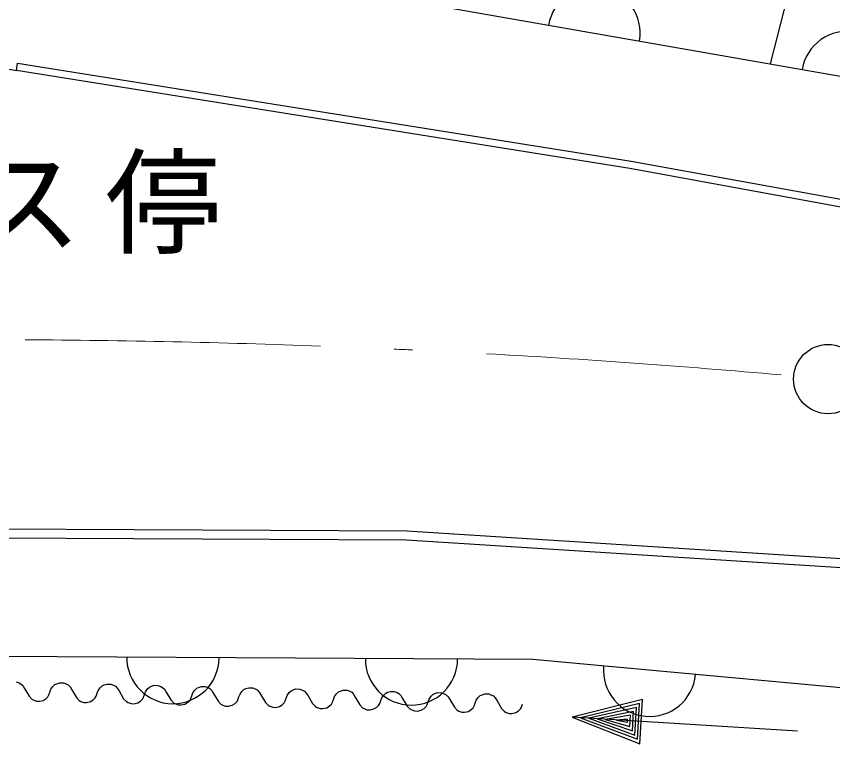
# Model space of a CAD drawing. Units: millimetres, scale not verified. Extents: x 40000 to 680000, y 20000 to 380000.
# Drawn here: x 446173 to 463858, y 303620 to 319374 of the extents above; entities that cross this region are included whole.
import ezdxf

# ---------------------------------------------------------------- set-up
doc = ezdxf.new("R2010")
doc.units = ezdxf.units.MM
doc.header["$LTSCALE"] = 1000
for name, color, linetype, lineweight in [('M-BGD', 7, 'Continuous', 25), ('M-BMK', 2, 'Continuous', 13), ('M-BMK-SRVR', 3, 'Continuous', 25), ('M-STR-STR3', 7, 'Continuous', 25)]:
    doc.layers.add(name, color=color, linetype=linetype, lineweight=lineweight)
doc.layers.add('M-BMK-HTXT', color=7, linetype='Continuous')
doc.styles.add('ＭＳ ゴシック', font='')
doc.styles.get('ＭＳ ゴシック').set_extended_font_data('MS Gothic')

msp = doc.modelspace()

# ---------------------------------------------------------------- linework, layer by layer
at = {"layer": 'M-BGD'}
for p, q in [((463678, 322997), (462506, 318344)), ((446170, 304962), (446231, 304940)), ((446231, 304940), (446272, 304919)), ((446272, 304919), (446312, 304877)), ((446967, 304859), (447009, 304899)), ((447009, 304899), (447050, 304919)), ((447050, 304919), (447112, 304938)), ((447112, 304938), (447194, 304936)), ((447194, 304936), (447255, 304914)), ((447255, 304914), (447296, 304892)), ((448074, 304892), (448136, 304911)), ((448136, 304911), (448218, 304909)), ((448218, 304909), (448279, 304887)), ((446312, 304877), (446351, 304814)), ((446351, 304814), (446449, 304648)), ((446880, 304677), (446902, 304738)), ((446902, 304738), (446924, 304799)), ((446924, 304799), (446967, 304859)), ((447296, 304892), (447336, 304850)), ((447336, 304850), (447375, 304788)), ((447375, 304788), (447473, 304621)), ((447926, 304712), (447948, 304773)), ((447948, 304773), (447991, 304833)), ((447991, 304833), (448033, 304873)), ((448033, 304873), (448074, 304892)), ((448279, 304887), (448319, 304865)), ((448319, 304865), (448359, 304823)), ((448359, 304823), (448399, 304761)), ((448399, 304761), (448497, 304594)), ((448950, 304685), (448972, 304746)), ((448972, 304746), (449014, 304806)), ((449014, 304806), (449057, 304846)), ((449057, 304846), (449098, 304866)), ((449098, 304866), (449160, 304885)), ((449160, 304885), (449242, 304882)), ((449242, 304882), (449303, 304860)), ((449303, 304860), (449343, 304839)), ((449343, 304839), (449383, 304797)), ((449383, 304797), (449422, 304734)), ((449422, 304734), (449520, 304568)), ((449996, 304720), (450038, 304780)), ((450038, 304780), (450080, 304820)), ((450080, 304820), (450122, 304839)), ((450122, 304839), (450184, 304858)), ((450184, 304858), (450265, 304856)), ((450265, 304856), (450326, 304834)), ((450326, 304834), (450367, 304812)), ((450367, 304812), (450407, 304770)), ((450407, 304770), (450446, 304708)), ((451019, 304693), (451062, 304753)), ((451062, 304753), (451104, 304793)), ((451104, 304793), (451145, 304813)), ((451145, 304813), (451207, 304831)), ((451207, 304831), (451289, 304829)), ((451289, 304829), (451350, 304807)), ((451350, 304807), (451390, 304786)), ((451390, 304786), (451430, 304744)), ((451430, 304744), (451470, 304681)), ((452043, 304666), (452086, 304727)), ((452086, 304727), (452128, 304767)), ((452128, 304767), (452169, 304786)), ((452169, 304786), (452231, 304805)), ((452231, 304805), (452313, 304803)), ((452313, 304803), (452374, 304781)), ((452374, 304781), (452414, 304759)), ((452414, 304759), (452454, 304717)), ((453109, 304700), (453151, 304740)), ((453151, 304740), (453193, 304760)), ((453193, 304760), (453255, 304778)), ((453255, 304778), (453337, 304776)), ((453337, 304776), (453398, 304754)), ((453398, 304754), (453438, 304733)), ((453438, 304733), (453478, 304691)), ((454175, 304713), (454217, 304733)), ((454217, 304733), (454279, 304752)), ((454279, 304752), (454361, 304750)), ((454361, 304750), (454421, 304728)), ((454421, 304728), (454462, 304706)), ((455240, 304706), (455302, 304725)), ((455302, 304725), (455384, 304723)), ((455384, 304723), (455445, 304701)), ((446449, 304648), (446509, 304585)), ((446509, 304585), (446550, 304563)), ((446550, 304563), (446610, 304541)), ((446672, 304539), (446754, 304558)), ((446754, 304558), (446817, 304597)), ((446817, 304597), (446859, 304637)), ((446859, 304637), (446880, 304677)), ((447473, 304621), (447533, 304558)), ((447533, 304558), (447573, 304536)), ((447778, 304531), (447840, 304571)), ((447840, 304571), (447882, 304610)), ((447882, 304610), (447904, 304651)), ((447904, 304651), (447926, 304712)), ((448497, 304594), (448557, 304531)), ((448864, 304544), (448906, 304584)), ((448906, 304584), (448928, 304624)), ((448928, 304624), (448950, 304685)), ((449520, 304568), (449580, 304505)), ((449888, 304517), (449930, 304557)), ((449930, 304557), (449952, 304598)), ((449952, 304598), (449974, 304659)), ((449974, 304659), (449996, 304720)), ((450446, 304708), (450544, 304541)), ((450954, 304531), (450975, 304571)), ((450975, 304571), (450997, 304632)), ((450997, 304632), (451019, 304693)), ((451470, 304681), (451568, 304515)), ((451977, 304504), (451999, 304545)), ((451999, 304545), (452021, 304605)), ((452021, 304605), (452043, 304666)), ((452454, 304717), (452493, 304655)), ((452493, 304655), (452592, 304488)), ((453023, 304518), (453045, 304579)), ((453045, 304579), (453067, 304640)), ((453067, 304640), (453109, 304700)), ((453478, 304691), (453517, 304628)), ((453517, 304628), (453615, 304462)), ((454046, 304491), (454069, 304552)), ((454069, 304552), (454091, 304613)), ((454091, 304613), (454133, 304674)), ((454133, 304674), (454175, 304713)), ((454462, 304706), (454502, 304664)), ((454502, 304664), (454541, 304602)), ((454541, 304602), (454639, 304435)), ((455092, 304526), (455114, 304587)), ((455114, 304587), (455157, 304647)), ((455157, 304647), (455199, 304687)), ((455199, 304687), (455240, 304706)), ((455445, 304701), (455486, 304679)), ((455486, 304679), (455525, 304637)), ((455525, 304637), (455565, 304575)), ((455565, 304575), (455663, 304408)), ((456116, 304499), (456138, 304560)), ((456138, 304560), (456181, 304620)), ((456181, 304620), (456223, 304660)), ((456223, 304660), (456264, 304680)), ((456264, 304680), (456326, 304699)), ((456326, 304699), (456408, 304696)), ((456408, 304696), (456469, 304674)), ((456469, 304674), (456509, 304653)), ((456509, 304653), (456549, 304611)), ((456549, 304611), (456588, 304548)), ((456588, 304548), (456687, 304382)), ((459740, 304579), (458214, 304191)), ((459682, 303620), (459740, 304579)), ((446610, 304541), (446672, 304539)), ((447573, 304536), (447634, 304514)), ((447634, 304514), (447696, 304513)), ((447696, 304513), (447778, 304531)), ((448557, 304531), (448597, 304510)), ((448597, 304510), (448658, 304488)), ((448658, 304488), (448719, 304486)), ((448719, 304486), (448802, 304505)), ((448802, 304505), (448864, 304544)), ((449580, 304505), (449621, 304483)), ((449621, 304483), (449682, 304461)), ((449682, 304461), (449743, 304460)), ((449743, 304460), (449825, 304478)), ((449825, 304478), (449888, 304517)), ((450544, 304541), (450604, 304478)), ((450604, 304478), (450644, 304457)), ((450644, 304457), (450705, 304435)), ((450705, 304435), (450767, 304433)), ((450767, 304433), (450849, 304451)), ((450849, 304451), (450912, 304491)), ((450912, 304491), (450954, 304531)), ((451568, 304515), (451628, 304452)), ((451628, 304452), (451668, 304430)), ((451668, 304430), (451729, 304408)), ((451729, 304408), (451790, 304407)), ((451790, 304407), (451873, 304425)), ((451873, 304425), (451935, 304464)), ((451935, 304464), (451977, 304504)), ((452592, 304488), (452651, 304425)), ((452651, 304425), (452692, 304404)), ((452692, 304404), (452753, 304382)), ((452753, 304382), (452814, 304380)), ((452814, 304380), (452897, 304398)), ((452897, 304398), (452959, 304438)), ((452959, 304438), (453001, 304478)), ((453001, 304478), (453023, 304518)), ((453615, 304462), (453675, 304399)), ((453675, 304399), (453716, 304377)), ((453716, 304377), (453776, 304355)), ((453838, 304353), (453920, 304372)), ((453920, 304372), (453983, 304411)), ((453983, 304411), (454025, 304451)), ((454025, 304451), (454046, 304491)), ((454639, 304435), (454699, 304372)), ((454699, 304372), (454739, 304351)), ((454944, 304345), (455007, 304385)), ((455007, 304385), (455049, 304424)), ((455049, 304424), (455070, 304465)), ((455070, 304465), (455092, 304526)), ((455663, 304408), (455723, 304346)), ((456030, 304358), (456072, 304398)), ((456072, 304398), (456094, 304438)), ((456094, 304438), (456116, 304499)), ((456687, 304382), (456746, 304319)), ((457054, 304331), (457096, 304371)), ((457096, 304371), (457118, 304412)), ((457118, 304412), (457140, 304473)), ((459675, 304493), (458394, 304180)), ((459610, 304406), (458573, 304169)), ((459573, 303807), (459610, 304406)), ((459628, 303714), (459675, 304493)), ((453776, 304355), (453838, 304353)), ((454739, 304351), (454800, 304329)), ((454800, 304329), (454862, 304327)), ((454862, 304327), (454944, 304345)), ((455723, 304346), (455763, 304324)), ((455763, 304324), (455824, 304302)), ((455824, 304302), (455885, 304300)), ((455885, 304300), (455968, 304319)), ((455968, 304319), (456030, 304358)), ((456746, 304319), (456787, 304297)), ((456787, 304297), (456848, 304275)), ((456848, 304275), (456909, 304274)), ((456909, 304274), (456992, 304292)), ((456992, 304292), (457054, 304331)), ((458214, 304191), (459682, 303620)), ((463095, 303894), (458214, 304191)), ((459544, 304320), (458753, 304158)), ((459479, 304234), (458933, 304147)), ((459464, 303994), (459479, 304234)), ((459519, 303901), (459544, 304320)), ((458394, 304180), (459628, 303714)), ((458573, 304169), (459573, 303807)), ((458753, 304158), (459519, 303901)), ((458933, 304147), (459464, 303994)), ((459414, 304148), (459172, 304132)), ((459172, 304132), (459410, 304088)), ((459410, 304088), (459414, 304148))]:
    msp.add_line(p, q, dxfattribs=at)
at = {"layer": 'M-BMK'}
for start, end in [(87.86328, 89.69672), (87.29031, 87.40491), (84.99847, 86.83194)]:
    msp.add_arc((445303, 112371), 200000, start, end, dxfattribs=at)
at = {"layer": 'M-BMK-SRVR'}
msp.add_circle((463760, 311517), 750, dxfattribs=at)
at = {"layer": 'M-STR-STR3'}
for p, q in [((444954, 321418), (466927, 317570)), ((442598, 318835), (446176, 318202)), ((446176, 318202), (446201, 318358)), ((446201, 318358), (459491, 316236)), ((459464, 316080), (446176, 318202)), ((459491, 316236), (472441, 313896)), ((472405, 313699), (459464, 316080)), ((445137, 308277), (454633, 308227)), ((454633, 308227), (464430, 307608)), ((454626, 308027), (445139, 308077)), ((464413, 307408), (454626, 308027)), ((457365, 305441), (436644, 305562)), ((469120, 304363), (457365, 305441))]:
    msp.add_line(p, q, dxfattribs=at)
for centre, start, end in [((458687, 319013), 350.0665, 170.0665), ((464180, 318051), 350.0665, 170.0665), ((449565, 305486), 179.6656, 359.6656), ((454734, 305456), 179.6656, 359.6656), ((459892, 305209), 174.7614, 354.7614)]:
    msp.add_arc(centre, 1000, start, end, dxfattribs=at)

# ---------------------------------------------------------------- texts
at = {"layer": 'M-BMK-HTXT', "insert": (436097, 314229), "char_height": 1833, "attachment_point": 7, "style": 'ＭＳ ゴシック'}
msp.add_mtext('\\T1.2;日前バス停', dxfattribs=at)

doc.saveas('drawing.dxf')
